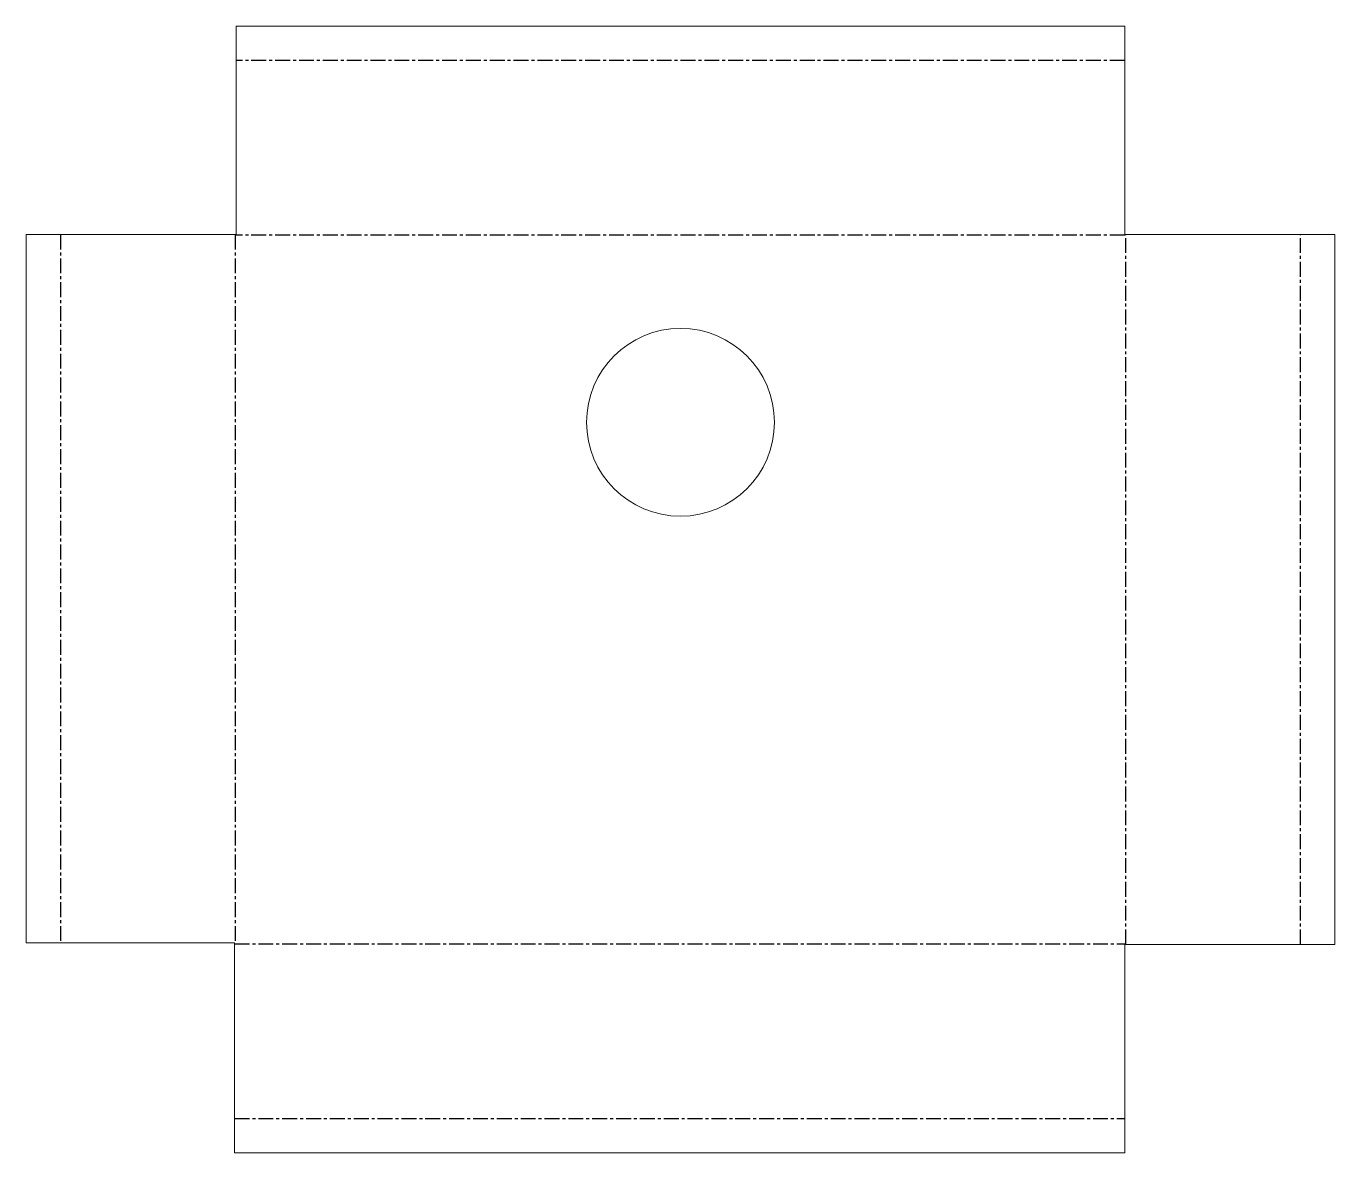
# Model space of a CAD drawing. Header units: millimetres. Extents: x -558 to 558, y -480 to 480.
import ezdxf

# ---------------------------------------------------------------- set-up
doc = ezdxf.new("R2010")
doc.units = ezdxf.units.MM
doc.linetypes.add('CENTERX2', pattern=[20.32, 12.7, -2.54, 2.54, -2.54])

msp = doc.modelspace()

# ---------------------------------------------------------------- linework, layer by layer
at = {"color": 7, "linetype": 'Continuous', "lineweight": 15}
for p, q in [((378.5, 480.1), (-378.5, 480.1)), ((-378.5, 302.5), (-378.5, 480.1)), ((378.5, 480.1), (378.5, 302.5)), ((-557.6, 302.5), (-557.6, -301)), ((-557.6, 302.5), (-378.5, 302.5)), ((378.5, 302.5), (557.6, 302.5)), ((557.6, -302.5), (557.6, 302.5)), ((-380, -301), (-557.6, -301)), ((-380, -480.1), (-380, -301)), ((557.6, -302.5), (378.5, -302.5)), ((378.5, -302.5), (378.5, -480.1)), ((-380, -480.1), (378.5, -480.1))]:
    msp.add_line(p, q, dxfattribs=at)
at = {"color": 7, "linetype": 'CENTERX2'}
for p, q in [((378.5, 450.7), (-378.5, 450.7)), ((-528.2, 302.5), (-528.2, -301)), ((-379.4, 302.5), (-379.4, -301)), ((378.5, 301.9), (-378.5, 301.9)), ((379.4, -302.5), (379.4, 302.5)), ((528.2, -302.5), (528.2, 302.5)), ((-380, -301.9), (378.5, -301.9)), ((-380, -450.7), (378.5, -450.7))]:
    msp.add_line(p, q, dxfattribs=at)
at = {"color": 7, "linetype": 'Continuous', "lineweight": 15}
msp.add_circle((0, 142.5), 80, dxfattribs=at)

doc.saveas('drawing.dxf')
